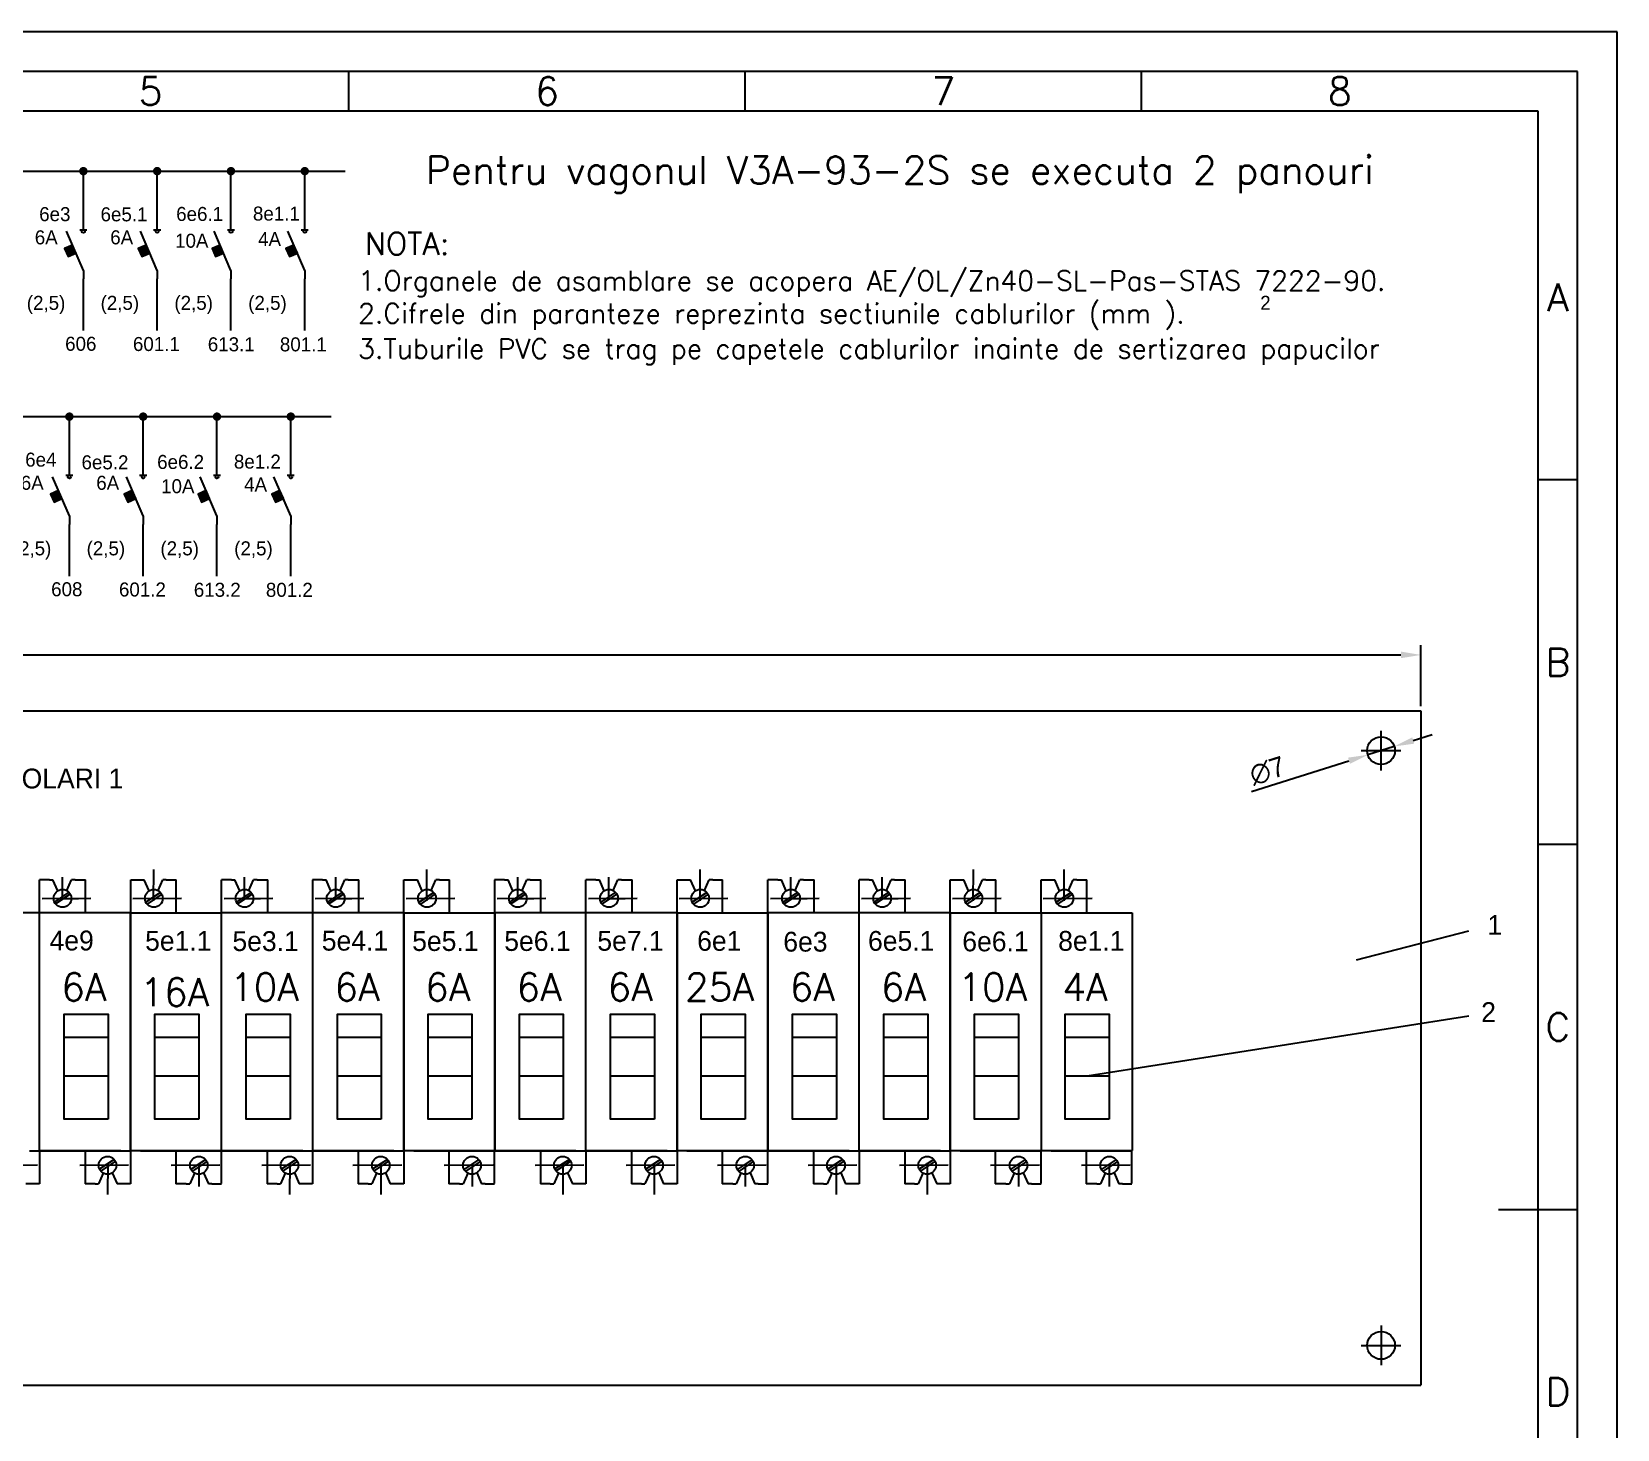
# Model space of a CAD drawing. Header units: millimetres. Extents: x 41 to 881, y 14 to 311.
# Drawn here: x 260.8 to 460.8, y 134.4 to 310.6 of the extents above; entities that cross this region are included whole.
import ezdxf
from ezdxf.enums import TextEntityAlignment as Align

# ---------------------------------------------------------------- set-up
doc = ezdxf.new("R2010")
doc.units = ezdxf.units.MM
doc.layers.add('LIN_GR', color=3, linetype='Continuous')
doc.layers.add('LIN_SUB', color=7, linetype='Continuous')
doc.styles.add('ISO', font='SIMPLEX.shx')
doc.styles.add('ISOCP', font='SIMPLEX.SHX')
doc.dimstyles.new('ISO-25', dxfattribs={"dimtxt": 2.5, "dimasz": 2.5, "dimexe": 1.25, "dimexo": 0.625, "dimtad": 1, "dimtxsty": 'Standard', "dimcen": 2.5, "dimadec": 0, "dimazin": 0, "dimtfac": 1, "dimtmove": 0, "dimatfit": 3, "dimfxl": 1, "dimarcsym": 0})

# ---------------------------------------------------------------- blocks, each defined once
blk = doc.blocks.new('*D8')
at = {"color": 0, "lineweight": -2, "transparency": 16777216}
for p, q in [((76.06, 225.62), (76.06, 233.31)), ((78.56, 232.06), (433.56, 232.06)), ((436.06, 225.62), (436.06, 233.31))]:
    blk.add_line(p, q, dxfattribs=at)
at = {"color": 0, "transparency": 16777216}
for points in [[(78.56, 232.48), (78.56, 231.65), (76.06, 232.06)], [(433.56, 232.48), (433.56, 231.65), (436.06, 232.06)]]:
    blk.add_solid(points, dxfattribs=at)
at = {"layer": 'Defpoints', "color": 0, "transparency": 16777216}
for p in [(436.06, 232.06), (76.06, 224.99), (436.06, 224.99)]:
    blk.add_point(p, dxfattribs=at)
at = {"color": 0, "transparency": 16777216, "insert": (256.06, 233.94), "char_height": 2.5, "attachment_point": 5}
blk.add_mtext('720', dxfattribs=at)
blk = doc.blocks.new('*D9')
at = {"color": 0, "lineweight": -2, "transparency": 16777216}
for p, q in [((435.11, 221.27), (437.49, 222.02)), ((432.72, 220.52), (429.39, 219.47)), ((414.7, 214.83), (427, 218.71))]:
    blk.add_line(p, q, dxfattribs=at)
at = {"color": 0, "transparency": 16777216}
for points in [[(434.98, 221.67), (435.23, 220.87), (432.72, 220.52)], [(426.88, 219.11), (427.13, 218.32), (429.39, 219.47)]]:
    blk.add_solid(points, dxfattribs=at)
at = {"layer": 'Defpoints', "color": 0, "transparency": 16777216}
for p in [(432.72, 220.52), (429.39, 219.47)]:
    blk.add_point(p, dxfattribs=at)
at = {"color": 0, "transparency": 16777216, "insert": (416.72, 217.44), "char_height": 2.5, "attachment_point": 5, "rotation": 17.5028}
blk.add_mtext('∅7', dxfattribs=at)

msp = doc.modelspace()

# ---------------------------------------------------------------- linework, layer by layer
at = {"color": 70}
for p, q in [((300.846, 300.6416), (300.846, 305.6416)), ((350.846, 300.6416), (350.846, 305.6416)), ((400.846, 300.6416), (400.846, 305.6416)), ((455.846, 254.1416), (450.846, 254.1416)), ((455.846, 208.1416), (450.846, 208.1416)), ((445.846, 162.1416), (455.846, 162.1416))]:
    msp.add_line(p, q, dxfattribs=at)
at = {"color": 2}
for p, q in [((108.892, 293.0617), (300.3936, 293.0617)), ((267.3609, 286.5431), (267.3609, 293.0617)), ((276.6704, 286.5431), (276.6704, 293.0617)), ((285.9799, 286.5431), (285.9799, 293.0617)), ((295.2894, 286.5431), (295.2894, 293.0617)), ((267.3609, 285.6593), (267.3609, 286.5431)), ((276.6704, 285.6593), (276.6704, 286.5431)), ((285.9799, 285.6593), (285.9799, 286.5431)), ((295.2894, 285.6593), (295.2894, 286.5431)), ((267.3609, 280.5336), (265.2399, 285.4826)), ((266.9155, 285.6593), (267.8063, 285.6593)), ((276.6704, 280.5336), (274.5494, 285.4826)), ((276.225, 285.6593), (277.1158, 285.6593)), ((285.9799, 280.5336), (283.8589, 285.4826)), ((285.5345, 285.6593), (286.4253, 285.6593)), ((295.2894, 280.5336), (293.1684, 285.4826)), ((294.8439, 285.6593), (295.7348, 285.6593)), ((267.3609, 280.5336), (267.3609, 279.4731)), ((276.6704, 280.5336), (276.6704, 279.4731)), ((285.9799, 280.5336), (285.9799, 279.4731)), ((295.2894, 280.5336), (295.2894, 279.4731)), ((267.3609, 272.9545), (267.3609, 279.4731)), ((276.6704, 272.9545), (276.6704, 279.4731)), ((285.9799, 272.9545), (285.9799, 279.4731)), ((295.2894, 272.9545), (295.2894, 279.4731)), ((116.6449, 262.1089), (298.6295, 262.1089)), ((265.5968, 255.5903), (265.5968, 262.1089)), ((274.9063, 255.5903), (274.9063, 262.1089)), ((284.2158, 255.5903), (284.2158, 262.1089)), ((293.5253, 255.5903), (293.5253, 262.1089)), ((265.5968, 249.5808), (263.4758, 254.5298)), ((265.1514, 254.7066), (266.0422, 254.7066)), ((265.5968, 254.7066), (265.5968, 255.5903)), ((274.9063, 249.5808), (272.7853, 254.5298)), ((274.4609, 254.7066), (275.3517, 254.7066)), ((274.9063, 254.7066), (274.9063, 255.5903)), ((284.2158, 249.5808), (282.0948, 254.5298)), ((283.7704, 254.7066), (284.6612, 254.7066)), ((284.2158, 254.7066), (284.2158, 255.5903)), ((293.5253, 249.5808), (291.4043, 254.5298)), ((293.0799, 254.7066), (293.9707, 254.7066)), ((293.5253, 254.7066), (293.5253, 255.5903)), ((265.5968, 249.5808), (265.5968, 248.5203)), ((265.5968, 242.0017), (265.5968, 248.5203)), ((274.9063, 249.5808), (274.9063, 248.5203)), ((274.9063, 242.0017), (274.9063, 248.5203)), ((284.2158, 249.5808), (284.2158, 248.5203)), ((284.2158, 242.0017), (284.2158, 248.5203)), ((293.5253, 249.5808), (293.5253, 248.5203)), ((293.5253, 242.0017), (293.5253, 248.5203))]:
    msp.add_line(p, q, dxfattribs=at)
at = {"color": 1}
for p, q in [((431.0553, 217.4921), (431.0553, 222.4921)), ((428.5553, 219.9921), (433.5553, 219.9921)), ((427.956, 193.625), (442.108, 197.2908)), ((393.9918, 178.9867), (442.108, 186.5552)), ((431.0553, 147.4921), (431.0553, 142.4921)), ((428.5553, 144.9921), (433.5553, 144.9921))]:
    msp.add_line(p, q, dxfattribs=at)
at = {"color": 240}
for points in [[(460.846, 310.6416), (40.846, 310.6416), (40.846, 13.6416), (460.846, 13.6416)], [(455.846, 305.6416), (45.846, 305.6416), (45.846, 18.6416), (455.846, 18.6416)]]:
    msp.add_lwpolyline(points, close=True, dxfattribs=at)
at = {"color": 70}
msp.add_lwpolyline([(450.846, 300.6416), (50.846, 300.6416), (50.846, 23.6416), (450.846, 23.6416)], close=True, dxfattribs=at)
at = {"color": 2, "const_width": 0.5303}
for points in [[(267.0958, 293.0617, 1), (267.626, 293.0617, 1)], [(276.4052, 293.0617, 1), (276.9355, 293.0617, 1)], [(285.7147, 293.0617, 1), (286.245, 293.0617, 1)], [(295.0242, 293.0617, 1), (295.5545, 293.0617, 1)], [(265.3317, 262.1089, 1), (265.8619, 262.1089, 1)], [(274.6412, 262.1089, 1), (275.1714, 262.1089, 1)], [(283.9507, 262.1089, 1), (284.4809, 262.1089, 1)], [(293.2601, 262.1089, 1), (293.7904, 262.1089, 1)]]:
    msp.add_lwpolyline(points, format="xyb", close=True, dxfattribs=at)
at = {"color": 2, "flags": 128}
for points in [[(266.43, 282.7318), (265.9839, 283.7337), (264.9815, 283.2874), (265.4276, 282.2856)], [(275.7395, 282.7318), (275.2934, 283.7337), (274.291, 283.2874), (274.7371, 282.2856)], [(285.049, 282.7318), (284.6029, 283.7337), (283.6005, 283.2874), (284.0466, 282.2856)], [(294.3585, 282.7318), (293.9124, 283.7337), (292.91, 283.2874), (293.3561, 282.2856)], [(264.6659, 251.7791), (264.2199, 252.781), (263.2174, 252.3347), (263.6635, 251.3328)], [(273.9754, 251.7791), (273.5293, 252.781), (272.5269, 252.3347), (272.973, 251.3328)], [(283.2849, 251.7791), (282.8388, 252.781), (281.8364, 252.3347), (282.2825, 251.3328)], [(292.5944, 251.7791), (292.1483, 252.781), (291.1459, 252.3347), (291.592, 251.3328)]]:
    msp.add_lwpolyline(points, close=True, dxfattribs=at)
at = {"color": 2}
for centre, radius in [((267.3609, 285.4663), 0.1931), ((276.6704, 285.4663), 0.1931), ((285.9799, 285.4663), 0.1931), ((295.2894, 285.4663), 0.1931), ((265.5968, 254.5135), 0.1931), ((274.9063, 254.5135), 0.1931), ((284.2158, 254.5135), 0.1931), ((293.5253, 254.5135), 0.1931), ((431.0553, 219.9921), 1.75), ((431.0553, 144.9921), 1.75)]:
    msp.add_circle(centre, radius, dxfattribs=at)
for points in [[(265.4276, 282.2856), (264.9815, 283.2874), (266.43, 282.7318), (265.9839, 283.7337)], [(274.7371, 282.2856), (274.291, 283.2874), (275.7395, 282.7318), (275.2934, 283.7337)], [(284.0466, 282.2856), (283.6005, 283.2874), (285.049, 282.7318), (284.6029, 283.7337)], [(293.3561, 282.2856), (292.91, 283.2874), (294.3585, 282.7318), (293.9124, 283.7337)], [(263.6635, 251.3328), (263.2174, 252.3347), (264.6659, 251.7791), (264.2199, 252.781)], [(272.973, 251.3328), (272.5269, 252.3347), (273.9754, 251.7791), (273.5293, 252.781)], [(282.2825, 251.3328), (281.8364, 252.3347), (283.2849, 251.7791), (282.8388, 252.781)], [(291.592, 251.3328), (291.1459, 252.3347), (292.5944, 251.7791), (292.1483, 252.781)]]:
    msp.add_solid(points, dxfattribs=at)
at = {"layer": 'LIN_GR', "color": 3}
for p, q in [((76.0553, 224.9921), (436.0553, 224.9921)), ((436.0553, 224.9921), (436.0553, 139.9921)), ((76.0553, 139.9921), (436.0553, 139.9921))]:
    msp.add_line(p, q, dxfattribs=at)
at = {"layer": 'LIN_SUB', "color": 2}
for p, q in [((264.7334, 201.3676), (264.7334, 204.0305)), ((276.1958, 205.0256), (276.1866, 201.0453)), ((287.6936, 201.3676), (287.6936, 204.0305)), ((299.1946, 201.3676), (299.1946, 204.0305)), ((310.657, 205.0256), (310.6478, 201.0453)), ((322.1547, 201.3676), (322.1547, 204.0305)), ((333.6557, 201.3676), (333.6557, 204.0305)), ((345.1181, 205.0256), (345.1089, 201.0453)), ((356.6159, 201.3676), (356.6159, 204.0305)), ((368.1169, 201.3676), (368.1169, 204.0305)), ((379.5793, 205.0256), (379.5701, 201.0453)), ((391.0444, 205.0256), (391.0352, 201.0453)), ((263.0804, 203.6961), (261.8167, 203.6961)), ((261.8293, 199.5298), (261.8293, 203.6961)), ((263.0804, 203.6961), (263.5256, 203.694)), ((264.129, 202.3165), (263.5256, 203.694)), ((265.5483, 202.1433), (263.6926, 200.9051)), ((265.2731, 202.3547), (265.8648, 203.6886)), ((266.31, 203.6886), (265.8648, 203.6886)), ((266.31, 203.6886), (267.6494, 203.6886)), ((267.6494, 199.5195), (267.6494, 203.6961)), ((273.3303, 203.6853), (275.0394, 203.694)), ((273.3303, 199.527), (273.3303, 203.6853)), ((275.6428, 202.3165), (275.0394, 203.694)), ((277.0937, 202.1085), (275.238, 200.8704)), ((276.7869, 202.3547), (277.3786, 203.6886)), ((277.8238, 203.6886), (277.3786, 203.6886)), ((277.8238, 203.6886), (279.0749, 203.6886)), ((279.0748, 199.5195), (279.0748, 203.6961)), ((286.0406, 203.6961), (284.7769, 203.6961)), ((284.7894, 199.5298), (284.7894, 203.6961)), ((286.0406, 203.6961), (286.4858, 203.694)), ((287.0892, 202.3165), (286.4858, 203.694)), ((288.5084, 202.1433), (286.6527, 200.9051)), ((288.2333, 202.3547), (288.825, 203.6886)), ((289.2702, 203.6886), (288.825, 203.6886)), ((289.2702, 203.6886), (290.6096, 203.6886)), ((290.6096, 199.5195), (290.6096, 203.6961)), ((297.5416, 203.6961), (296.2779, 203.6961)), ((296.2904, 199.5298), (296.2904, 203.6961)), ((297.5416, 203.6961), (297.9868, 203.694)), ((298.5902, 202.3165), (297.9868, 203.694)), ((300.0094, 202.1433), (298.1537, 200.9051)), ((299.7343, 202.3547), (300.326, 203.6886)), ((300.7712, 203.6886), (300.326, 203.6886)), ((300.7712, 203.6886), (302.1106, 203.6886)), ((302.1106, 199.5195), (302.1106, 203.6961)), ((307.7915, 203.6853), (309.5005, 203.694)), ((307.7915, 199.527), (307.7915, 203.6853)), ((310.1039, 202.3165), (309.5005, 203.694)), ((311.5549, 202.1085), (309.6992, 200.8704)), ((311.248, 202.3547), (311.8397, 203.6886)), ((312.2849, 203.6886), (311.8397, 203.6886)), ((312.2849, 203.6886), (313.5361, 203.6886)), ((313.5359, 199.5195), (313.5359, 203.6961)), ((320.5017, 203.6961), (319.238, 203.6961)), ((319.2506, 199.5298), (319.2506, 203.6961)), ((320.5017, 203.6961), (320.9469, 203.694)), ((321.5503, 202.3165), (320.9469, 203.694)), ((322.9695, 202.1433), (321.1138, 200.9051)), ((322.6944, 202.3547), (323.2861, 203.6886)), ((323.7313, 203.6886), (323.2861, 203.6886)), ((323.7313, 203.6886), (325.0707, 203.6886)), ((325.0707, 199.5195), (325.0707, 203.6961)), ((332.0027, 203.6961), (330.739, 203.6961)), ((330.7516, 199.5298), (330.7516, 203.6961)), ((332.0027, 203.6961), (332.4479, 203.694)), ((333.0513, 202.3165), (332.4479, 203.694)), ((334.4705, 202.1433), (332.6148, 200.9051)), ((334.1954, 202.3547), (334.7871, 203.6886)), ((335.2323, 203.6886), (334.7871, 203.6886)), ((335.2323, 203.6886), (336.5717, 203.6886)), ((336.5717, 199.5195), (336.5717, 203.6961)), ((342.2526, 203.6853), (343.9617, 203.694)), ((342.2526, 199.527), (342.2526, 203.6853)), ((344.5651, 202.3165), (343.9617, 203.694)), ((346.016, 202.1085), (344.1603, 200.8704)), ((345.7092, 202.3547), (346.3009, 203.6886)), ((346.7461, 203.6886), (346.3009, 203.6886)), ((346.7461, 203.6886), (347.9972, 203.6886)), ((347.9971, 199.5195), (347.9971, 203.6961)), ((354.9628, 203.6961), (353.6992, 203.6961)), ((353.7117, 199.5298), (353.7117, 203.6961)), ((354.9628, 203.6961), (355.408, 203.694)), ((356.0115, 202.3165), (355.408, 203.694)), ((357.4307, 202.1433), (355.575, 200.9051)), ((357.1556, 202.3547), (357.7473, 203.6886)), ((358.1925, 203.6886), (357.7473, 203.6886)), ((358.1925, 203.6886), (359.5319, 203.6886)), ((359.5319, 199.5195), (359.5319, 203.6961)), ((366.4639, 203.6961), (365.2002, 203.6961)), ((365.2127, 199.5298), (365.2127, 203.6961)), ((366.4639, 203.6961), (366.9091, 203.694)), ((367.5125, 202.3165), (366.9091, 203.694)), ((368.9317, 202.1433), (367.076, 200.9051)), ((368.6566, 202.3547), (369.2483, 203.6886)), ((369.6935, 203.6886), (369.2483, 203.6886)), ((369.6935, 203.6886), (371.0329, 203.6886)), ((371.0329, 199.5195), (371.0329, 203.6961)), ((376.7138, 203.6853), (378.4228, 203.694)), ((376.7138, 199.527), (376.7138, 203.6853)), ((379.0262, 202.3165), (378.4228, 203.694)), ((380.4772, 202.1085), (378.6215, 200.8704)), ((380.1703, 202.3547), (380.762, 203.6886)), ((381.2072, 203.6886), (380.762, 203.6886)), ((381.2072, 203.6886), (382.4584, 203.6886)), ((382.4582, 199.5195), (382.4582, 203.6961)), ((388.1789, 203.6853), (389.8879, 203.694)), ((388.1789, 199.527), (388.1789, 203.6853)), ((390.4913, 202.3165), (389.8879, 203.694)), ((391.9423, 202.1085), (390.0866, 200.8704)), ((391.6354, 202.3547), (392.2271, 203.6886)), ((392.6723, 203.6886), (392.2271, 203.6886)), ((392.6723, 203.6886), (393.9235, 203.6886)), ((393.9234, 199.5195), (393.9234, 203.6961)), ((262.1449, 201.3427), (268.2955, 201.4006)), ((265.7051, 201.911), (263.86, 200.6559)), ((264.7334, 201.3676), (266.7649, 201.3676)), ((273.5988, 201.3427), (279.7495, 201.4006)), ((277.2506, 201.8763), (275.4055, 200.6212)), ((285.105, 201.3427), (291.2557, 201.4006)), ((288.6653, 201.911), (286.8201, 200.6559)), ((287.6936, 201.3676), (289.7251, 201.3676)), ((296.606, 201.3427), (302.7567, 201.4006)), ((300.1663, 201.911), (298.3212, 200.6559)), ((299.1946, 201.3676), (301.2261, 201.3676)), ((308.0599, 201.3427), (314.2106, 201.4006)), ((311.7118, 201.8763), (309.8666, 200.6212)), ((319.5661, 201.3427), (325.7168, 201.4006)), ((323.1264, 201.911), (321.2813, 200.6559)), ((322.1547, 201.3676), (324.1862, 201.3676)), ((331.0672, 201.3427), (337.2178, 201.4006)), ((334.6274, 201.911), (332.7823, 200.6559)), ((333.6557, 201.3676), (335.6872, 201.3676)), ((342.5211, 201.3427), (348.6717, 201.4006)), ((346.1729, 201.8763), (344.3278, 200.6212)), ((354.0273, 201.3427), (360.178, 201.4006)), ((357.5876, 201.911), (355.7424, 200.6559)), ((356.6159, 201.3676), (358.6473, 201.3676)), ((365.5283, 201.3427), (371.679, 201.4006)), ((369.0886, 201.911), (367.2434, 200.6559)), ((368.1169, 201.3676), (370.1484, 201.3676)), ((376.9822, 201.3427), (383.1329, 201.4006)), ((380.6341, 201.8763), (378.7889, 200.6212)), ((388.4473, 201.3427), (394.598, 201.4006)), ((392.0992, 201.8763), (390.254, 200.6212)), ((261.8233, 199.5326), (250.3181, 199.5298)), ((273.3243, 199.5326), (261.8192, 199.5298)), ((261.8367, 169.5515), (261.8293, 199.5298)), ((273.3243, 199.5326), (273.3243, 169.5515)), ((273.3243, 169.5781), (273.3243, 199.5326)), ((273.3303, 199.5326), (284.7894, 199.5326)), ((296.2845, 199.5326), (284.7793, 199.5298)), ((284.7968, 169.5515), (284.7894, 199.5298)), ((307.7855, 199.5326), (296.2803, 199.5298)), ((296.2978, 169.5515), (296.2904, 199.5298)), ((307.7855, 169.5781), (307.7855, 199.5326)), ((307.7855, 199.5326), (307.7855, 169.5515)), ((307.7915, 199.5326), (319.2506, 199.5326)), ((330.7456, 199.5326), (319.2404, 199.5298)), ((319.2506, 199.5434), (319.2506, 169.5754)), ((319.258, 169.5515), (319.2506, 199.5298)), ((342.2466, 199.5326), (330.7415, 199.5298)), ((330.759, 169.5515), (330.7516, 199.5298)), ((342.2466, 169.5781), (342.2466, 199.5326)), ((342.2466, 199.5326), (342.2466, 169.5515)), ((342.2526, 199.5326), (353.7117, 199.5326)), ((365.2068, 199.5326), (353.7016, 199.5298)), ((353.7117, 199.5434), (353.7117, 169.5754)), ((353.7191, 169.5515), (353.7117, 199.5298)), ((376.7078, 199.5326), (365.2026, 199.5298)), ((365.2201, 169.5515), (365.2127, 199.5298)), ((376.7078, 199.5326), (376.7078, 169.5515)), ((376.7078, 169.5781), (376.7078, 199.5326)), ((376.7138, 199.5326), (388.1729, 199.5326)), ((388.1729, 199.5434), (388.1729, 169.5754)), ((388.1789, 199.5326), (399.638, 199.5326)), ((399.638, 199.5326), (399.638, 169.5754)), ((264.9367, 183.8626), (270.4774, 183.8626)), ((276.3729, 183.8626), (281.9136, 183.8626)), ((287.8969, 183.8626), (293.4376, 183.8626)), ((299.3979, 183.8626), (304.9386, 183.8626)), ((310.834, 183.8626), (316.3747, 183.8626)), ((322.358, 183.8626), (327.8987, 183.8626)), ((333.859, 183.8626), (339.3997, 183.8626)), ((345.2952, 183.8626), (350.8359, 183.8626)), ((356.8192, 183.8626), (362.3599, 183.8626)), ((368.3202, 183.8626), (373.8609, 183.8626)), ((379.7563, 183.8626), (385.297, 183.8626)), ((391.2214, 183.8626), (396.7621, 183.8626)), ((264.9367, 178.9867), (270.4774, 178.9867)), ((276.3729, 178.9867), (281.9136, 178.9867)), ((287.8969, 178.9867), (293.4376, 178.9867)), ((299.3979, 178.9867), (304.9386, 178.9867)), ((310.834, 178.9867), (316.3747, 178.9867)), ((322.358, 178.9867), (327.8987, 178.9867)), ((333.859, 178.9867), (339.3997, 178.9867)), ((345.2952, 178.9867), (350.8359, 178.9867)), ((356.8192, 178.9867), (362.3599, 178.9867)), ((368.3202, 178.9867), (373.8609, 178.9867)), ((379.7563, 178.9867), (385.297, 178.9867)), ((391.2214, 178.9867), (396.7621, 178.9867)), ((260.5775, 169.5515), (261.8233, 169.5515)), ((261.8233, 169.5515), (261.8233, 165.39)), ((261.8367, 169.5515), (272.1169, 169.5515)), ((272.0785, 169.5515), (261.8367, 169.5515)), ((267.583, 169.5515), (267.583, 165.3749)), ((271.248, 168.4547), (269.4296, 167.2414)), ((271.4079, 168.224), (269.597, 166.9922)), ((270.462, 164.0453), (270.4712, 168.0256)), ((272.0785, 169.5515), (273.3243, 169.5515)), ((273.3243, 169.5515), (273.3243, 165.39)), ((274.5702, 169.5515), (273.3243, 169.5515)), ((284.7894, 169.5515), (274.5317, 169.5515)), ((274.5702, 169.5515), (284.7794, 169.5515)), ((279.0084, 169.5515), (279.0084, 165.3749)), ((282.7923, 168.4192), (280.9751, 167.2067)), ((282.9425, 168.1819), (281.1425, 166.9575)), ((284.7794, 165.3988), (284.7794, 169.5754)), ((284.7968, 169.5515), (295.0771, 169.5515)), ((295.0386, 169.5515), (284.7968, 169.5515)), ((290.5432, 169.5515), (290.5432, 165.3749)), ((294.2081, 168.4547), (292.3897, 167.2414)), ((294.368, 168.224), (292.5572, 166.9922)), ((293.4221, 164.0453), (293.4314, 168.0256)), ((295.0386, 169.5515), (296.2845, 169.5515)), ((296.2845, 169.5515), (296.2845, 165.39)), ((306.5396, 169.5515), (296.2978, 169.5515)), ((296.2978, 169.5515), (306.5781, 169.5515)), ((302.0442, 169.5515), (302.0442, 165.3749)), ((305.7091, 168.4547), (303.8907, 167.2414)), ((305.8691, 168.224), (304.0582, 166.9922)), ((304.9231, 164.0453), (304.9324, 168.0256)), ((306.5396, 169.5515), (307.7855, 169.5515)), ((309.0313, 169.5515), (307.7855, 169.5515)), ((307.7855, 169.5515), (307.7855, 165.39)), ((319.2506, 169.5515), (308.9928, 169.5515)), ((309.0313, 169.5515), (319.2405, 169.5515)), ((313.4696, 169.5515), (313.4696, 165.3749)), ((317.2534, 168.4192), (315.4362, 167.2067)), ((317.4037, 168.1819), (315.6037, 166.9575)), ((319.2405, 165.3988), (319.2405, 169.5754)), ((319.258, 169.5515), (329.5382, 169.5515)), ((329.4998, 169.5515), (319.258, 169.5515)), ((325.0043, 169.5515), (325.0043, 165.3749)), ((328.6692, 168.4547), (326.8509, 167.2414)), ((328.8292, 168.224), (327.0183, 166.9922)), ((327.8833, 164.0453), (327.8925, 168.0256)), ((329.4998, 169.5515), (330.7456, 169.5515)), ((330.7456, 169.5515), (330.7456, 165.39)), ((341.0008, 169.5515), (330.759, 169.5515)), ((330.759, 169.5515), (341.0392, 169.5515)), ((336.5053, 169.5515), (336.5053, 165.3749)), ((340.1703, 168.4547), (338.3519, 167.2414)), ((340.3302, 168.224), (338.5193, 166.9922)), ((339.3843, 164.0453), (339.3935, 168.0256)), ((341.0008, 169.5515), (342.2466, 169.5515)), ((342.2466, 169.5515), (342.2466, 165.39)), ((343.4924, 169.5515), (342.2466, 169.5515)), ((353.7117, 169.5515), (343.454, 169.5515)), ((343.4924, 169.5515), (353.7017, 169.5515)), ((347.9307, 169.5515), (347.9307, 165.3749)), ((351.7146, 168.4192), (349.8974, 167.2067)), ((351.8648, 168.1819), (350.0648, 166.9575)), ((353.7017, 165.3988), (353.7017, 169.5754)), ((363.9609, 169.5515), (353.7191, 169.5515)), ((353.7191, 169.5515), (363.9994, 169.5515)), ((359.4655, 169.5515), (359.4655, 165.3749)), ((363.1304, 168.4547), (361.312, 167.2414)), ((363.2903, 168.224), (361.4795, 166.9922)), ((362.3444, 164.0453), (362.3536, 168.0256)), ((363.9609, 169.5515), (365.2068, 169.5515)), ((365.2068, 169.5515), (365.2068, 165.39)), ((365.2201, 169.5515), (375.5004, 169.5515)), ((375.4619, 169.5515), (365.2201, 169.5515)), ((370.9665, 169.5515), (370.9665, 165.3749)), ((374.6314, 168.4547), (372.813, 167.2414)), ((374.7913, 168.224), (372.9805, 166.9922)), ((373.8454, 164.0453), (373.8547, 168.0256)), ((375.4619, 169.5515), (376.7078, 169.5515)), ((376.7078, 169.5515), (376.7078, 165.39)), ((377.9536, 169.5515), (376.7078, 169.5515)), ((388.1729, 169.5515), (377.9151, 169.5515)), ((377.9536, 169.5515), (388.1628, 169.5515)), ((382.3918, 169.5515), (382.3918, 165.3749)), ((386.1757, 168.4192), (384.3585, 167.2067)), ((386.326, 168.1819), (384.526, 166.9575)), ((388.1628, 165.3988), (388.1628, 169.5754)), ((389.4187, 169.5515), (388.1729, 169.5515)), ((399.638, 169.5515), (389.3803, 169.5515)), ((389.4187, 169.5515), (399.628, 169.5515)), ((393.857, 169.5515), (393.857, 165.3749)), ((397.6408, 168.4192), (395.8236, 167.2067)), ((397.7911, 168.1819), (395.9911, 166.9575)), ((399.628, 165.3988), (399.628, 169.5754)), ((261.558, 167.7283), (255.4074, 167.6704)), ((273.0591, 167.7283), (266.9084, 167.6704)), ((269.871, 166.7162), (269.2793, 165.3824)), ((271.0151, 166.7545), (271.6185, 165.3769)), ((284.5728, 167.7283), (278.4221, 167.6704)), ((281.3847, 166.7162), (280.793, 165.3824)), ((281.9244, 167.7033), (281.9244, 165.0404)), ((282.5288, 166.7545), (283.1322, 165.3769)), ((296.0192, 167.7283), (289.8685, 167.6704)), ((292.8311, 166.7162), (292.2394, 165.3824)), ((293.9752, 166.7545), (294.5786, 165.3769)), ((307.5202, 167.7283), (301.3695, 167.6704)), ((304.3321, 166.7162), (303.7404, 165.3824)), ((305.4762, 166.7545), (306.0796, 165.3769)), ((319.0339, 167.7283), (312.8833, 167.6704)), ((315.8458, 166.7162), (315.2542, 165.3824)), ((316.3855, 167.7033), (316.3855, 165.0404)), ((316.9899, 166.7545), (317.5934, 165.3769)), ((330.4803, 167.7283), (324.3297, 167.6704)), ((327.2922, 166.7162), (326.7006, 165.3824)), ((328.4363, 166.7545), (329.0398, 165.3769)), ((341.9813, 167.7283), (335.8307, 167.6704)), ((338.7933, 166.7162), (338.2016, 165.3824)), ((339.9373, 166.7545), (340.5408, 165.3769)), ((353.4951, 167.7283), (347.3444, 167.6704)), ((350.307, 166.7162), (349.7153, 165.3824)), ((350.8467, 167.7033), (350.8467, 165.0404)), ((351.4511, 166.7545), (352.0545, 165.3769)), ((364.9415, 167.7283), (358.7908, 167.6704)), ((361.7534, 166.7162), (361.1617, 165.3824)), ((362.8975, 166.7545), (363.5009, 165.3769)), ((376.4425, 167.7283), (370.2918, 167.6704)), ((373.2544, 166.7162), (372.6627, 165.3824)), ((374.3985, 166.7545), (375.0019, 165.3769)), ((387.9562, 167.7283), (381.8056, 167.6704)), ((384.7681, 166.7162), (384.1765, 165.3824)), ((385.3078, 167.7033), (385.3078, 165.0404)), ((385.9122, 166.7545), (386.5157, 165.3769)), ((399.4213, 167.7283), (393.2707, 167.6704)), ((396.2333, 166.7162), (395.6416, 165.3824)), ((396.7729, 167.7033), (396.7729, 165.0404)), ((397.3773, 166.7545), (397.9808, 165.3769)), ((261.8233, 165.39), (260.1175, 165.3769)), ((268.8341, 165.3824), (267.5829, 165.3824)), ((268.8341, 165.3824), (269.2793, 165.3824)), ((273.3243, 165.39), (271.6185, 165.3769)), ((280.3478, 165.3824), (279.0084, 165.3824)), ((280.3478, 165.3824), (280.793, 165.3824)), ((283.5774, 165.3749), (283.1322, 165.3769)), ((283.5774, 165.3749), (284.7794, 165.3749)), ((291.7942, 165.3824), (290.543, 165.3824)), ((291.7942, 165.3824), (292.2394, 165.3824)), ((296.2845, 165.39), (294.5786, 165.3769)), ((303.2952, 165.3824), (302.044, 165.3824)), ((303.2952, 165.3824), (303.7404, 165.3824)), ((307.7855, 165.39), (306.0796, 165.3769)), ((314.809, 165.3824), (313.4696, 165.3824)), ((314.809, 165.3824), (315.2542, 165.3824)), ((318.0386, 165.3749), (317.5934, 165.3769)), ((318.0386, 165.3749), (319.2405, 165.3749)), ((326.2553, 165.3824), (325.0042, 165.3824)), ((326.2553, 165.3824), (326.7006, 165.3824)), ((330.7456, 165.39), (329.0398, 165.3769)), ((337.7564, 165.3824), (336.5052, 165.3824)), ((337.7564, 165.3824), (338.2016, 165.3824)), ((342.2466, 165.39), (340.5408, 165.3769)), ((349.2701, 165.3824), (347.9307, 165.3824)), ((349.2701, 165.3824), (349.7153, 165.3824)), ((352.4997, 165.3749), (352.0545, 165.3769)), ((352.4997, 165.3749), (353.7017, 165.3749)), ((360.7165, 165.3824), (359.4653, 165.3824)), ((360.7165, 165.3824), (361.1617, 165.3824)), ((365.2068, 165.39), (363.5009, 165.3769)), ((372.2175, 165.3824), (370.9663, 165.3824)), ((372.2175, 165.3824), (372.6627, 165.3824)), ((376.7078, 165.39), (375.0019, 165.3769)), ((383.7312, 165.3824), (382.3918, 165.3824)), ((383.7312, 165.3824), (384.1765, 165.3824)), ((386.9609, 165.3749), (386.5157, 165.3769)), ((386.9609, 165.3749), (388.1628, 165.3749)), ((395.1964, 165.3824), (393.857, 165.3824)), ((395.1964, 165.3824), (395.6416, 165.3824)), ((398.426, 165.3749), (397.9808, 165.3769)), ((398.426, 165.3749), (399.628, 165.3749))]:
    msp.add_line(p, q, dxfattribs=at)
for points in [[(270.4774, 173.5323), (264.9367, 173.5323), (264.9367, 186.7551), (270.4774, 186.7551)], [(281.9136, 173.5323), (276.3729, 173.5323), (276.3729, 186.7551), (281.9136, 186.7551)], [(293.4376, 173.5323), (287.8969, 173.5323), (287.8969, 186.7551), (293.4376, 186.7551)], [(304.9386, 173.5323), (299.3979, 173.5323), (299.3979, 186.7551), (304.9386, 186.7551)], [(316.3747, 173.5323), (310.834, 173.5323), (310.834, 186.7551), (316.3747, 186.7551)], [(327.8987, 173.5323), (322.358, 173.5323), (322.358, 186.7551), (327.8987, 186.7551)], [(339.3997, 173.5323), (333.859, 173.5323), (333.859, 186.7551), (339.3997, 186.7551)], [(350.8359, 173.5323), (345.2952, 173.5323), (345.2952, 186.7551), (350.8359, 186.7551)], [(362.3599, 173.5323), (356.8192, 173.5323), (356.8192, 186.7551), (362.3599, 186.7551)], [(373.8609, 173.5323), (368.3202, 173.5323), (368.3202, 186.7551), (373.8609, 186.7551)], [(385.297, 173.5323), (379.7563, 173.5323), (379.7563, 186.7551), (385.297, 186.7551)], [(396.7621, 173.5323), (391.2214, 173.5323), (391.2214, 186.7551), (396.7621, 186.7551)]]:
    msp.add_lwpolyline(points, close=True, dxfattribs=at)
for centre in [(264.7334, 201.3676), (276.2472, 201.3676), (287.6936, 201.3676), (299.1946, 201.3676), (310.7083, 201.3676), (322.1547, 201.3676), (333.6557, 201.3676), (345.1695, 201.3676), (356.6159, 201.3676), (368.1169, 201.3676), (379.6306, 201.3676), (391.0957, 201.3676), (270.4107, 167.7033), (281.9244, 167.7033), (293.3708, 167.7033), (304.8718, 167.7033), (316.3855, 167.7033), (327.8319, 167.7033), (339.333, 167.7033), (350.8467, 167.7033), (362.2931, 167.7033), (373.7941, 167.7033), (385.3078, 167.7033), (396.7729, 167.7033)]:
    msp.add_circle(centre, 1.125, dxfattribs=at)

# ---------------------------------------------------------------- texts
at = {"color": 50, "style": 'ISO'}
for s, p in [('5', (275.846, 303.1416)), ('6', (325.846, 303.1416)), ('7', (375.846, 303.1416)), ('8', (425.846, 303.1416)), ('A', (453.346, 277.1416)), ('B', (453.346, 231.1416)), ('C', (453.346, 185.1416)), ('D', (453.346, 139.1416))]:
    msp.add_text(s, height=3.5, dxfattribs=at).set_placement(p, align=Align.MIDDLE)
at = {"color": 2}
for s, height, p in [('6e3', 1.7675, (261.79, 286.756)), ('6e5.1', 1.7675, (269.5318, 286.7334)), ('6e6.1', 1.7675, (279.0718, 286.7818)), ('8e1.1', 1.7675, (288.7508, 286.8276)), ('6A', 1.7675, (261.2325, 283.8319)), ('6A', 1.7675, (270.7531, 283.8319)), ('10A', 1.7675, (278.9334, 283.4047)), ('4A', 1.7675, (289.4024, 283.6183)), ('(2,5)', 1.7675, (260.2261, 275.5697)), ('(2,5)', 1.7675, (269.5356, 275.5697)), ('(2,5)', 1.7675, (278.8451, 275.5697)), ('(2,5)', 1.7675, (288.1546, 275.5697)), ('2', 1.7675, (415.8076, 275.5758)), ('606', 1.7675, (265.0639, 270.4112)), ('601.1', 1.7675, (273.6158, 270.3805)), ('613.1', 1.7675, (283.0595, 270.3428)), ('801.1', 1.7675, (292.1504, 270.338)), ('6e4', 1.7675, (260.0259, 255.8032)), ('6e5.2', 1.7675, (267.1311, 255.4627)), ('6e6.2', 1.7675, (276.6711, 255.5111)), ('8e1.2', 1.7675, (286.3501, 255.5568)), ('6A', 1.7675, (259.4684, 252.8791)), ('6A', 1.7675, (268.989, 252.8791)), ('10A', 1.7675, (277.1693, 252.452)), ('4A', 1.7675, (287.6383, 252.6655)), ('(2,5)', 1.7675, (258.462, 244.6169)), ('(2,5)', 1.7675, (267.7715, 244.6169)), ('(2,5)', 1.7675, (277.081, 244.6169)), ('(2,5)', 1.7675, (286.3905, 244.6169)), ('608', 1.7675, (263.2998, 239.4585)), ('601.2', 1.7675, (271.8517, 239.4277)), ('613.2', 1.7675, (281.2954, 239.39)), ('801.2', 1.7675, (290.3863, 239.3852)), ('PANOU MONOPOLARI 1', 2.5, (234.1327, 215.2282)), ('4e9', 2.5, (263.0975, 194.799)), ('5e1.1', 2.5, (275.1533, 194.7651)), ('5e3.1', 2.5, (286.1671, 194.7251)), ('5e4.1', 2.5, (297.4385, 194.7783)), ('5e5.1', 2.5, (308.8405, 194.736)), ('5e6.1', 2.5, (320.4535, 194.7392)), ('5e7.1', 2.5, (332.1922, 194.7625)), ('6e1', 2.5, (344.788, 194.7539)), ('6e3', 2.5, (355.6508, 194.6526)), ('6e5.1', 2.5, (366.3346, 194.7539)), ('6e6.1', 2.5, (378.2298, 194.6892)), ('8e1.1', 2.5, (390.3216, 194.754))]:
    msp.add_text(s, height=height, dxfattribs=at).set_placement(p)
at = {"color": 1}
for s, p in [('1', (444.4667, 196.7671)), ('2', (443.6805, 185.7697))]:
    msp.add_text(s, height=2.5, dxfattribs=at).set_placement(p)
at = {"layer": 'LIN_GR', "color": 3, "style": 'ISOCP'}
msp.add_text('NOTA:', height=2.828, dxfattribs=at).set_placement((302.8741, 282.5139))
at = {"layer": 'LIN_SUB', "color": 2, "style": 'ISOCP'}
for s, height, p in [('Pentru vagonul V3A-93-2S se executa 2 panouri', 3.5, (310.5571, 291.4407)), ('1.Organele de asamblare se acopera AE/OL/Zn40-SL-Pas-STAS 7222-90.', 2.4745, (302.0177, 278.0216)), ('2.Cifrele din paranteze reprezinta sectiunile cablurilor (mm ).', 2.4745, (302.0177, 273.8827)), ('3.Tuburile PVC se trag pe capetele cablurilor inainte de sertizarea papucilor', 2.4745, (302.0177, 269.4538)), ('6A', 3.5, (264.5608, 188.4307)), ('16A', 3.5, (274.5266, 187.7852)), ('10A', 3.5, (285.8412, 188.4307)), ('6A', 3.5, (299.0219, 188.4307)), ('6A', 3.5, (310.4581, 188.4307)), ('6A', 3.5, (321.9821, 188.4307)), ('6A', 3.5, (333.4831, 188.4307)), ('25A', 3.5, (343.2395, 188.4307)), ('6A', 3.5, (356.4432, 188.4307)), ('6A', 3.5, (367.9442, 188.4307)), ('10A', 3.5, (377.7007, 188.4307)), ('4A', 3.5, (390.8455, 188.4307))]:
    msp.add_text(s, height=height, dxfattribs=at).set_placement(p)

# ---------------------------------------------------------------- dimensions: what is measured, and where the dimension line sits
at = {"color": 1}
dim = msp.add_linear_dim(base=(436.0553, 232.063), p1=(76.0553, 224.9921), p2=(436.0553, 224.9921), dimstyle='ISO-25', override={"dimlfac": 2}, dxfattribs=at)
dim.commit()
dim.dimension.update_dxf_attribs({"geometry": '*D8', "text_midpoint": (256.0553, 233.938)})
dim = msp.add_diameter_dim_2p(p1=(432.7243, 220.5184), p2=(429.3864, 219.4658), dimstyle='ISO-25', override={"dimlfac": 2}, dxfattribs=at)
dim.commit()
dim.dimension.update_dxf_attribs({"geometry": '*D9', "text_midpoint": (417.2824, 215.6488), "dimtype": 163})

doc.saveas('drawing.dxf')
